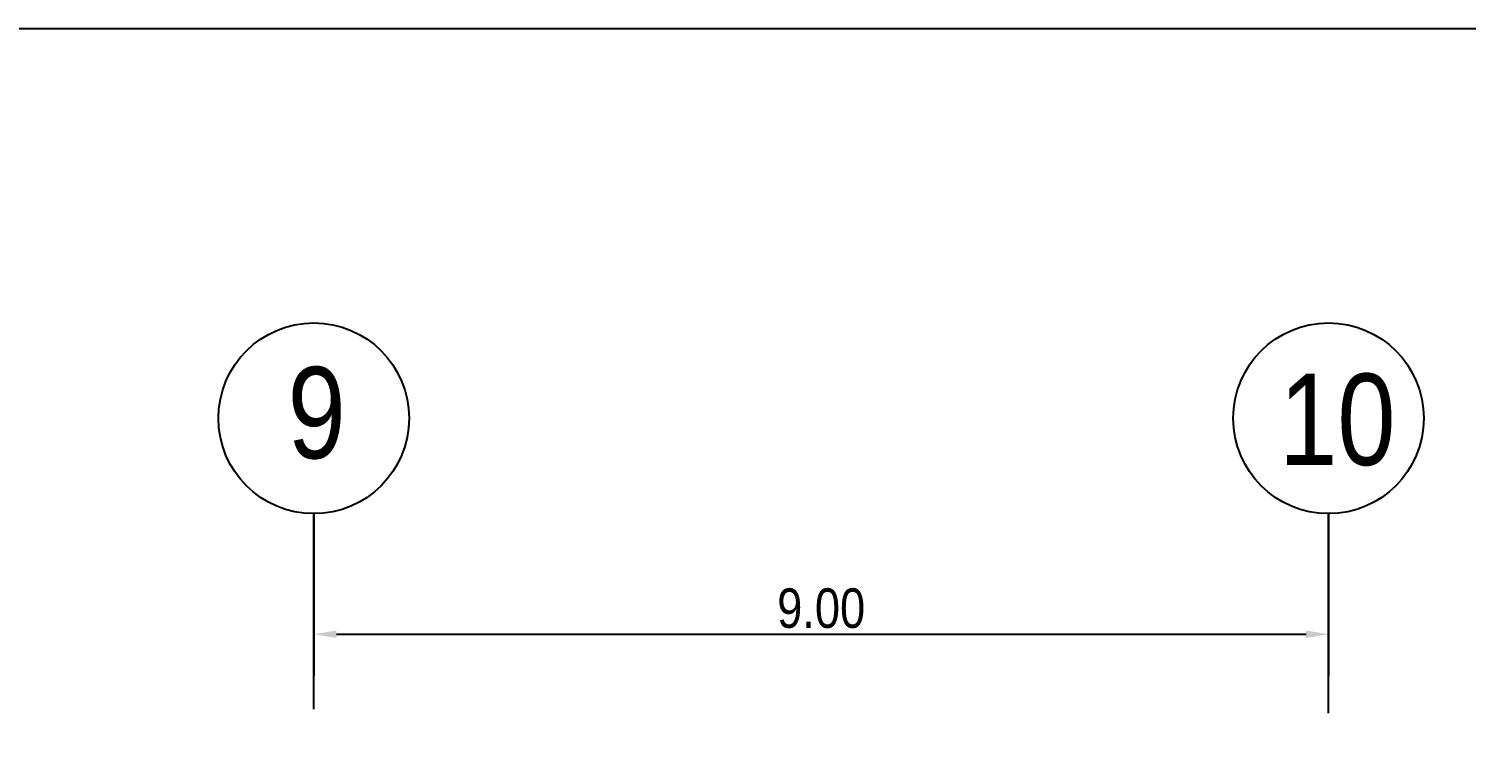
# Model space of a CAD drawing. Header units: millimetres. Extents: x 2148 to 2681, y 758 to 986.
# Drawn here: x 2287.63 to 2300.38, y 901.55 to 907.84 of the extents above; entities that cross this region are included whole.
import ezdxf

# ---------------------------------------------------------------- set-up
doc = ezdxf.new("R2010")
doc.units = ezdxf.units.MM
doc.linetypes.add('CENTER2', pattern=[28.575, 19.05, -3.175, 3.175, -3.175])
doc.linetypes.add('PHANTOMX2', pattern=[5, 2.5, -0.5, 0.5, -0.5, 0.5, -0.5])
for name, color, linetype in [('DIM', 20, 'Continuous'), ('ELAYOUT', 4, 'Continuous'), ('grid', 241, 'PHANTOMX2'), ('S_GRID LINES', 252, 'Continuous'), ('TEXT', 6, 'Continuous'), ('wall', 4, 'Continuous')]:
    doc.layers.add(name, color=color, linetype=linetype)
doc.styles.add('ARIALNW', font='ARIALN.TTF')
doc.dimstyles.new('DIM 100', dxfattribs={"dimtxt": 0.2, "dimasz": 0.2, "dimexe": 0.1, "dimexo": 0, "dimgap": 0.05, "dimtad": 1, "dimzin": 0, "dimdsep": 46, "dimtxsty": 'ARIALNW', "dimcen": 0.09, "dimclrd": 6, "dimclre": 6, "dimclrt": 13, "dimadec": 0, "dimazin": 0, "dimtfac": 1, "dimtofl": 0, "dimtmove": 2, "dimatfit": 3, "dimfxl": 1, "dimtolj": 1, "dimtzin": 0, "dimarcsym": 0})

# ---------------------------------------------------------------- blocks, each defined once
blk = doc.blocks.new('*D2439')
at = {"layer": 'Defpoints', "color": 0, "linetype": 'ByBlock', "ltscale": 0.5, "transparency": 16777216}
for p in [(2299.161, 902.473), (2290.161, 902.148), (2299.161, 901.773)]:
    blk.add_point(p, dxfattribs=at)
at = {"layer": 'ELAYOUT', "color": 6, "linetype": 'ByBlock', "lineweight": -2, "ltscale": 0.5, "transparency": 16777216}
for p, q in [((2290.161, 902.148), (2290.161, 902.573)), ((2299.161, 901.773), (2299.161, 902.573)), ((2290.361, 902.473), (2298.961, 902.473))]:
    blk.add_line(p, q, dxfattribs=at)
at = {"layer": 'ELAYOUT', "color": 6, "linetype": 'ByBlock', "ltscale": 0.5, "transparency": 16777216}
for points in [[(2290.361, 902.506), (2290.361, 902.44), (2290.161, 902.473)], [(2298.961, 902.506), (2298.961, 902.44), (2299.161, 902.473)]]:
    blk.add_solid(points, dxfattribs=at)
at = {"layer": 'ELAYOUT', "color": 13, "linetype": 'ByBlock', "ltscale": 0.5, "transparency": 16777216, "insert": (2294.661, 902.702), "char_height": 0.35, "attachment_point": 5, "style": 'ARIALNW'}
blk.add_mtext('\\A1;9.00', dxfattribs=at)
blk = doc.blocks.new('A$C1DB67A09')
at = {"layer": 'wall', "color": 16, "linetype": 'ByBlock', "ltscale": 1.5, "elevation": 0}
blk.add_lwpolyline([(9.492, -81.28), (106.692, -81.28), (106.692, -9.48), (9.492, -9.48)], close=True, dxfattribs=at)

msp = doc.modelspace()

# ---------------------------------------------------------------- linework, layer by layer
for centre in [(2290.1605609, 904.3871293, 0), (2299.1605609, 904.3871293, 0)]:
    msp.add_circle(centre, 0.8452448)
at = {"layer": 'grid', "ltscale": 0.7}
for p, q in [((2290.1605609, 903.5418845, 0), (2290.1605609, 902.1065749, 0)), ((2299.1605609, 903.5418845, 0), (2299.1605609, 902.1065749, 0))]:
    msp.add_line(p, q, dxfattribs=at)
at = {"layer": 'S_GRID LINES', "linetype": 'CENTER2', "ltscale": 0.2}
for p, q in [((2290.1605609, 867.518508, 0), (2290.1605609, 903.5418845, 0)), ((2299.1605609, 867.518508, 0), (2299.1605609, 903.5418845, 0))]:
    msp.add_line(p, q, dxfattribs=at)

# ---------------------------------------------------------------- block references
at = {"layer": 'DIM', "color": 8}
msp.add_blockref('A$C1DB67A09', (2267.758248, 917.3189005), dxfattribs=at)

# ---------------------------------------------------------------- texts
at = {"layer": 'TEXT', "char_height": 0.81, "width": 5.094635714, "attachment_point": 1, "style": 'ARIALNW'}
for s, insert in [('9', (2289.9284591, 904.8418296, 0)), ('10', (2298.7230838, 904.7822394, 0))]:
    msp.add_mtext(s, dxfattribs=dict(at, insert=insert))

# ---------------------------------------------------------------- dimensions: what is measured, and where the dimension line sits
at = {"layer": 'ELAYOUT', "linetype": 'ByBlock', "ltscale": 0.5}
dim = msp.add_linear_dim(base=(2299.1605609, 902.4729634, 0), p1=(2290.1605609, 902.1482235, 0), p2=(2299.1605609, 901.773128, 0), angle=180, dimstyle='DIM 100', override={"dimtxt": 0.35}, dxfattribs=at)
dim.commit()
dim.dimension.update_dxf_attribs({"geometry": '*D2439', "text_midpoint": (2294.6605609, 902.701664, 0)})

doc.saveas('drawing.dxf')
